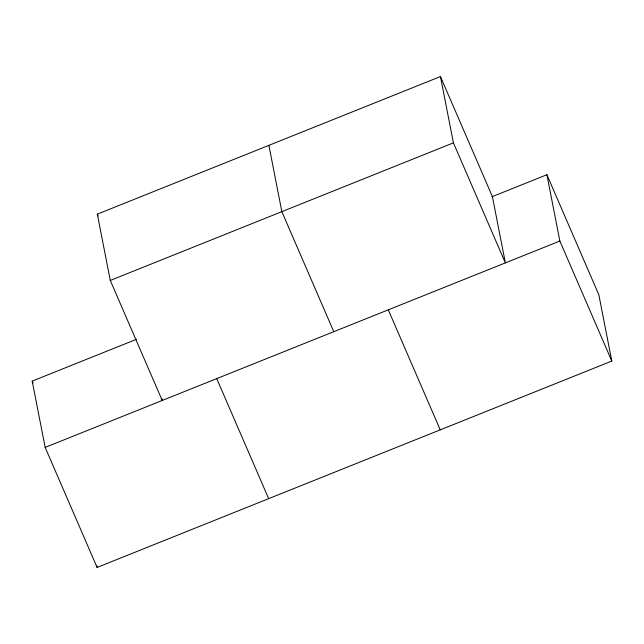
<?xml version="1.0" encoding="UTF-8"?>
<svg xmlns="http://www.w3.org/2000/svg" width="644" height="644" viewBox="0 0 644 644"><rect width="100%" height="100%" fill="white"/><g stroke="black" fill="none" stroke-linecap="round" stroke-linejoin="round"><path stroke-width="0.97" d="M161.845 398.523L162.224 400.471L110.285 280.446L97.325 214.146L440.448 76.555L492.394 196.589L505.355 262.889L453.416 142.863L440.448 76.555M110.285 280.446L453.416 142.863M491.879 196.79L546.893 174.733L598.831 294.759L611.8 361.067L97.107 567.445L45.169 447.411L32.2 381.111L136.633 339.235M45.169 447.411L559.861 241.041L546.893 174.733M559.861 241.041L611.8 361.067M388.292 309.828L440.238 429.854M333.793 331.684L281.847 211.659L268.886 145.351M216.73 378.624L268.669 498.649M97.325 214.146L98.121 215.99M32.2 381.111L32.997 382.955M96.721 565.488L97.107 567.445"/></g></svg>
